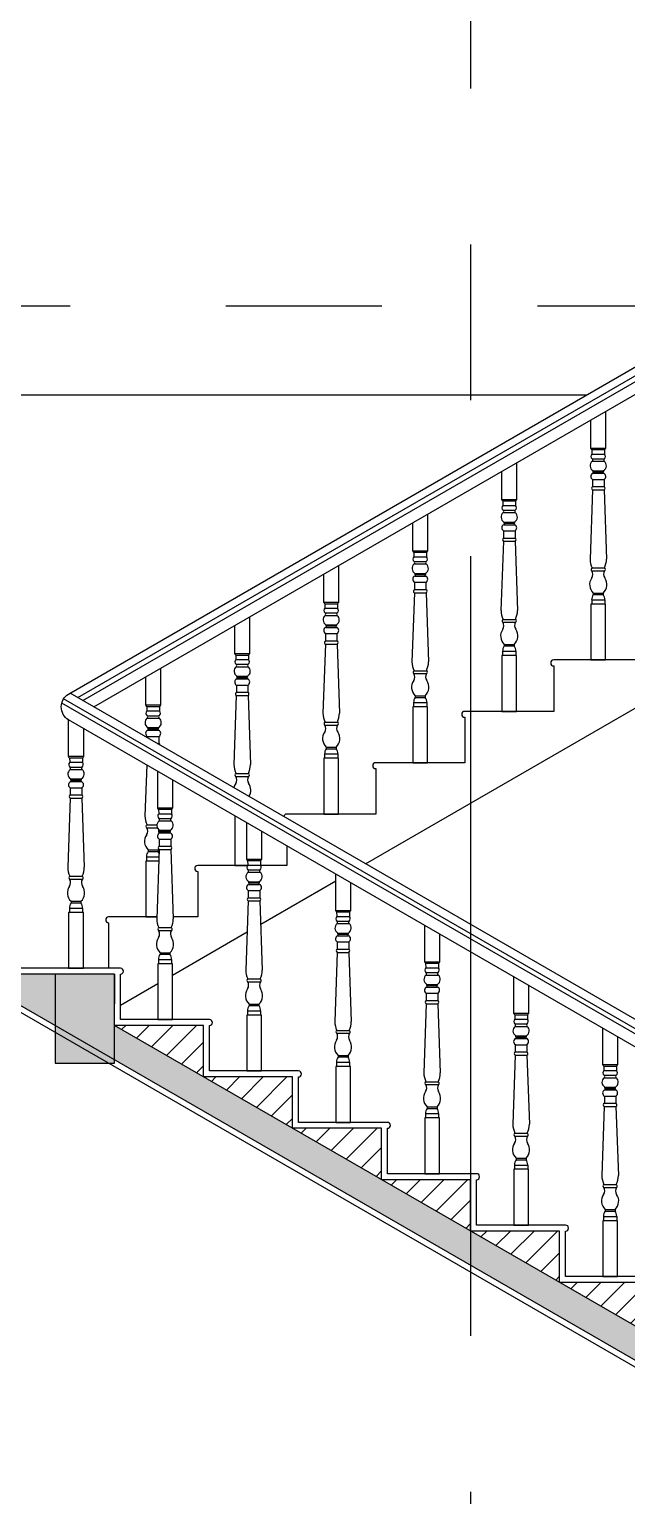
# Model space of a CAD drawing. Header units: inches. Extents: x 452443 to 881249, y 975131 to 1198310.
# Drawn here: x 748873 to 750886, y 1048203 to 1053141 of the extents above; entities that cross this region are included whole.
import ezdxf

# ---------------------------------------------------------------- set-up
doc = ezdxf.new("R2010")
doc.units = ezdxf.units.IN
doc.header["$LTSCALE"] = 3.5
doc.header["$MEASUREMENT"] = 0
doc.linetypes.add('CENTER', pattern=[2, 1.25, -0.25, 0.25, -0.25])
for name, color, linetype in [('cot', 1, 'Continuous'), ('cotnha', 1, 'Continuous'), ('hatch', 4, 'Continuous'), ('NCUAMANH', 32, 'Continuous'), ('Net thay', 140, 'Continuous'), ('Netcat', 5, 'Continuous'), ('Netthay_126', 126, 'Continuous'), ('NOI THAT', 42, 'Continuous'), ('Truc', 252, 'Continuous')]:
    doc.layers.add(name, color=color, linetype=linetype)

msp = doc.modelspace()

# ---------------------------------------------------------------- hatches: boundary and pattern name
at = {"layer": 'cot'}
h = msp.add_hatch(color=256, dxfattribs=at)
h.dxf.hatch_style = 1
h.paths.add_polyline_path([(749160.5, 1049959.4), (747660.5, 1049959.4), (747660.5, 1049859.4), (748833.7, 1049859.4), (752760.5, 1047595), (752760.5, 1047710.4), (749160.5, 1049786.4)])
h.paths.add_polyline_path([(749160.5, 1045916.4), (748253.9, 1045916.4), (748253.9, 1045816.4), (748840.6, 1045816.4), (752760.5, 1044000.2), (752760.5, 1044110.4), (749160.5, 1045778.4)])
h.paths.add_polyline_path([(748253.9, 1045916.4), (747660.5, 1045916.4), (747660.5, 1045816.4), (748253.9, 1045816.4)])
h.paths.add_polyline_path([(749160.5, 1042316.4), (748513.6, 1042316.4), (748513.6, 1042216.4), (748840.6, 1042216.4), (752760.5, 1040400.2), (752760.5, 1040401.8), (752760.5, 1040510.4), (749160.5, 1042178.4)])
h.paths.add_polyline_path([(748513.6, 1042316.4), (747660.5, 1042316.4), (747660.5, 1042216.4), (748513.6, 1042216.4)])
h.paths.add_polyline_path([(749160.5, 1038512.4), (748253.9, 1038512.4), (748253.9, 1038412.4), (748836.3, 1038412.4), (752541.5, 1036510.4), (752760.5, 1036510.4), (749160.5, 1038358.4)])
h = msp.add_hatch(color=256, dxfattribs=at)
h.dxf.hatch_style = 1
h.paths.add_polyline_path([(749160.5, 1049959.4), (748960.5, 1049959.4), (748960.5, 1049659.4), (749160.5, 1049659.4)])
at = {"layer": 'hatch'}
h = msp.add_hatch(dxfattribs=at)
h.set_pattern_fill('ANSI31', color=256, scale=450)
h.set_pattern_definition([(45, (746385.69, 1044110.4), (-39.77476, 39.77476), [])])
h.paths.add_polyline_path([(749460.5, 1049786.4), (749160.5, 1049786.4), (749460.5, 1049613.4)])
h.paths.add_polyline_path([(749760.5, 1049613.4), (749460.5, 1049613.4), (749760.5, 1049440.4)])
h.paths.add_polyline_path([(750060.5, 1049440.4), (749760.5, 1049440.4), (750060.5, 1049267.4)])
h.paths.add_polyline_path([(750360.5, 1049267.4), (750060.5, 1049267.4), (750360.5, 1049094.4)])
h.paths.add_polyline_path([(750660.5, 1049094.4), (750360.5, 1049094.4), (750660.5, 1048921.4)])
h.paths.add_polyline_path([(750960.5, 1048921.4), (750660.5, 1048921.4), (750960.5, 1048748.4)])
h.paths.add_polyline_path([(751260.5, 1048748.4), (750960.5, 1048748.4), (751260.5, 1048575.4)])
h.paths.add_polyline_path([(751560.5, 1048575.4), (751260.5, 1048575.4), (751560.5, 1048402.4)])
h.paths.add_polyline_path([(751860.5, 1048402.4), (751560.5, 1048402.4), (751860.5, 1048229.4)])
h.paths.add_polyline_path([(752160.5, 1048229.4), (751860.5, 1048229.4), (752160.5, 1048056.4)])
h.paths.add_polyline_path([(752460.5, 1048056.4), (752160.5, 1048056.4), (752460.5, 1047883.4)])
h.paths.add_polyline_path([(752760.5, 1047883.4), (752460.5, 1047883.4), (752760.5, 1047710.4)])

# ---------------------------------------------------------------- linework, layer by layer
at = {"layer": 'cot'}
msp.add_lwpolyline([(748960.5, 1049659.4), (749160.5, 1049659.4), (749160.5, 1049959.4), (748960.5, 1049959.4)], close=True, dxfattribs=at)
at = {"layer": 'cotnha'}
msp.add_lwpolyline([(749160.5, 1049959.4), (749160.5, 1049859.4)], dxfattribs=at)
at = {"layer": 'hatch'}
msp.add_line((752905.7, 1048609.6), (748982.2, 1050872.2), dxfattribs=at)
for points in [[(749036.5, 1050890.5), (752865.7, 1053098.6)], [(749053.6, 1050880.7), (752865.7, 1053079)], [(752905.7, 1048628.1), (748988.8, 1050886.8)]]:
    msp.add_lwpolyline(points, dxfattribs=at)
at = {"layer": 'NCUAMANH'}
for p, q in [((750768.9, 1051725.9), (750769.2, 1051710.8)), ((750768.9, 1051725.9), (750812.1, 1051725.9)), ((750769.2, 1051710.8), (750811.9, 1051710.8)), ((750812.1, 1051725.9), (750811.9, 1051710.8)), ((750770, 1051694.8), (750811.1, 1051694.8)), ((750770.3, 1051686.6), (750810.8, 1051686.6)), ((750772.7, 1051654.8), (750808.3, 1051654.8)), ((750771.1, 1051625), (750810, 1051625)), ((750771.1, 1051625), (750771.1, 1051601)), ((750772.1, 1051645.9), (750808.9, 1051645.9)), ((750773.3, 1051650.8), (750807.7, 1051650.8)), ((750810, 1051625), (750810, 1051601)), ((750770.8, 1051589.9), (750762.8, 1051357.2)), ((750770.8, 1051589.9), (750810.3, 1051589.9)), ((750771.1, 1051601), (750810, 1051601)), ((750810.3, 1051589.9), (750818.3, 1051357.2)), ((750468.9, 1051552.9), (750469.2, 1051537.8)), ((750468.9, 1051552.9), (750512.1, 1051552.9)), ((750469.2, 1051537.8), (750511.9, 1051537.8)), ((750470, 1051521.8), (750511.1, 1051521.8)), ((750470.3, 1051513.6), (750510.8, 1051513.6)), ((750512.1, 1051552.9), (750511.9, 1051537.8)), ((750472.1, 1051472.9), (750508.9, 1051472.9)), ((750472.7, 1051481.8), (750508.3, 1051481.8)), ((750473.3, 1051477.8), (750507.7, 1051477.8)), ((750470.8, 1051416.9), (750462.8, 1051184.2)), ((750470.8, 1051416.9), (750510.3, 1051416.9)), ((750471.1, 1051452), (750510, 1051452)), ((750471.1, 1051452), (750471.1, 1051428)), ((750471.1, 1051428), (750510, 1051428)), ((750510, 1051452), (750510, 1051428)), ((750510.3, 1051416.9), (750518.3, 1051184.2)), ((750168.9, 1051379.9), (750169.2, 1051364.8)), ((750168.9, 1051379.9), (750212.1, 1051379.9)), ((750169.2, 1051364.8), (750211.9, 1051364.8)), ((750212.1, 1051379.9), (750211.9, 1051364.8)), ((750170, 1051348.8), (750211.1, 1051348.8)), ((750170.3, 1051340.6), (750210.8, 1051340.6)), ((750172.7, 1051308.8), (750208.3, 1051308.8)), ((750769, 1051317.4), (750812, 1051317.4)), ((750769.8, 1051327.2), (750811.3, 1051327.2)), ((750171.1, 1051279), (750210, 1051279)), ((750171.1, 1051279), (750171.1, 1051255)), ((750172.1, 1051299.9), (750208.9, 1051299.9)), ((750173.3, 1051304.8), (750207.7, 1051304.8)), ((750210, 1051279), (750210, 1051255)), ((750170.8, 1051243.9), (750162.8, 1051011.2)), ((750170.8, 1051243.9), (750210.3, 1051243.9)), ((750171.1, 1051255), (750210, 1051255)), ((750210.3, 1051243.9), (750218.3, 1051011.2)), ((750768.4, 1051219.8), (750768.4, 1051205.3)), ((750768.4, 1051219.8), (750812.7, 1051219.8)), ((750773.8, 1051242.7), (750773.8, 1051237.5)), ((750773.8, 1051242.7), (750807.2, 1051242.7)), ((750773.8, 1051237.5), (750807.2, 1051237.5)), ((750807.2, 1051242.7), (750807.2, 1051237.5)), ((750812.7, 1051219.8), (750812.7, 1051205.3)), ((749868.9, 1051206.9), (749869.2, 1051191.8)), ((749868.9, 1051206.9), (749912.1, 1051206.9)), ((749869.2, 1051191.8), (749911.9, 1051191.8)), ((749870, 1051175.8), (749911.1, 1051175.8)), ((749870.3, 1051167.6), (749910.8, 1051167.6)), ((749912.1, 1051206.9), (749911.9, 1051191.8)), ((749872.1, 1051126.9), (749908.9, 1051126.9)), ((749872.7, 1051135.8), (749908.3, 1051135.8)), ((749873.3, 1051131.8), (749907.7, 1051131.8)), ((750469, 1051144.4), (750512, 1051144.4)), ((750469.8, 1051154.2), (750511.3, 1051154.2)), ((749870.8, 1051070.9), (749862.8, 1050838.2)), ((749870.8, 1051070.9), (749910.3, 1051070.9)), ((749871.1, 1051106), (749910, 1051106)), ((749871.1, 1051106), (749871.1, 1051082)), ((749871.1, 1051082), (749910, 1051082)), ((749910, 1051106), (749910, 1051082)), ((749910.3, 1051070.9), (749918.3, 1050838.2)), ((750473.8, 1051069.7), (750473.8, 1051064.5)), ((750473.8, 1051069.7), (750507.2, 1051069.7)), ((750473.8, 1051064.5), (750507.2, 1051064.5)), ((750507.2, 1051069.7), (750507.2, 1051064.5)), ((749568.9, 1051033.9), (749569.2, 1051018.8)), ((749568.9, 1051033.9), (749612.1, 1051033.9)), ((749569.2, 1051018.8), (749611.9, 1051018.8)), ((749612.1, 1051033.9), (749611.9, 1051018.8)), ((750468.4, 1051046.8), (750468.4, 1051032.3)), ((750468.4, 1051046.8), (750512.7, 1051046.8)), ((750512.7, 1051046.8), (750512.7, 1051032.3)), ((749570, 1051002.8), (749611.1, 1051002.8)), ((749570.3, 1050994.6), (749610.8, 1050994.6)), ((749572.7, 1050962.8), (749608.3, 1050962.8)), ((750169, 1050971.4), (750212, 1050971.4)), ((750169.8, 1050981.2), (750211.3, 1050981.2)), ((749571.1, 1050933), (749610, 1050933)), ((749571.1, 1050933), (749571.1, 1050909)), ((749572.1, 1050953.9), (749608.9, 1050953.9)), ((749573.3, 1050958.8), (749607.7, 1050958.8)), ((749610, 1050933), (749610, 1050909)), ((749570.8, 1050897.9), (749562.8, 1050665.2)), ((749570.8, 1050897.9), (749610.3, 1050897.9)), ((749571.1, 1050909), (749610, 1050909)), ((749610.3, 1050897.9), (749618.3, 1050665.2)), ((750168.4, 1050873.8), (750168.4, 1050859.3)), ((750168.4, 1050873.8), (750212.7, 1050873.8)), ((750173.8, 1050896.7), (750173.8, 1050891.5)), ((750173.8, 1050896.7), (750207.2, 1050896.7)), ((750173.8, 1050891.5), (750207.2, 1050891.5)), ((750207.2, 1050896.7), (750207.2, 1050891.5)), ((750212.7, 1050873.8), (750212.7, 1050859.3)), ((749268.9, 1050860.9), (749269.2, 1050845.8)), ((749268.9, 1050860.9), (749312.1, 1050860.9)), ((749269.2, 1050845.8), (749311.9, 1050845.8)), ((749270, 1050829.8), (749311.1, 1050829.8)), ((749270.3, 1050821.6), (749310.8, 1050821.6)), ((749312.1, 1050860.9), (749311.9, 1050845.8)), ((749272.1, 1050780.9), (749308.9, 1050780.9)), ((749272.7, 1050789.8), (749308.3, 1050789.8)), ((749273.3, 1050785.8), (749307.7, 1050785.8)), ((749869, 1050798.4), (749912, 1050798.4)), ((749869.8, 1050808.2), (749911.3, 1050808.2)), ((749271.1, 1050760), (749310, 1050760)), ((749271.1, 1050760), (749271.1, 1050755.2)), ((749304.4, 1050736), (749310, 1050736)), ((749310, 1050760), (749310, 1050736)), ((749873.8, 1050723.7), (749873.8, 1050718.5)), ((749873.8, 1050723.7), (749907.2, 1050723.7)), ((749873.8, 1050718.5), (749907.2, 1050718.5)), ((749907.2, 1050723.7), (749907.2, 1050718.5)), ((749008.9, 1050687.9), (749009.2, 1050672.8)), ((749008.9, 1050687.9), (749052.1, 1050687.9)), ((749009.2, 1050672.8), (749051.9, 1050672.8)), ((749052.1, 1050687.9), (749051.9, 1050672.8)), ((749868.4, 1050700.8), (749868.4, 1050686.3)), ((749868.4, 1050700.8), (749912.7, 1050700.8)), ((749912.7, 1050700.8), (749912.7, 1050686.3)), ((749010, 1050656.8), (749051.1, 1050656.8)), ((749010.3, 1050648.6), (749050.8, 1050648.6)), ((749268.7, 1050664.3), (749262.8, 1050492.2)), ((749569, 1050625.4), (749612, 1050625.4)), ((749569.8, 1050635.2), (749611.3, 1050635.2)), ((749011.1, 1050587), (749050, 1050587)), ((749011.1, 1050587), (749011.1, 1050563)), ((749012.1, 1050607.9), (749048.9, 1050607.9)), ((749012.7, 1050616.8), (749048.3, 1050616.8)), ((749013.3, 1050612.8), (749047.7, 1050612.8)), ((749050, 1050587), (749050, 1050563)), ((749010.8, 1050551.9), (749002.8, 1050319.2)), ((749010.8, 1050551.9), (749050.3, 1050551.9)), ((749011.1, 1050563), (749050, 1050563)), ((749050.3, 1050551.9), (749058.3, 1050319.2)), ((749308.9, 1050514.9), (749309.2, 1050499.8)), ((749308.9, 1050514.9), (749352.1, 1050514.9)), ((749309.2, 1050499.8), (749351.9, 1050499.8)), ((749310, 1050483.8), (749351.1, 1050483.8)), ((749310.3, 1050475.6), (749350.8, 1050475.6)), ((749352.1, 1050514.9), (749351.9, 1050499.8)), ((749269, 1050452.4), (749304.9, 1050452.4)), ((749269.8, 1050462.2), (749303.1, 1050462.2)), ((749312.1, 1050434.9), (749348.9, 1050434.9)), ((749312.7, 1050443.8), (749348.3, 1050443.8)), ((749313.3, 1050439.8), (749347.7, 1050439.8)), ((749273.8, 1050377.7), (749273.8, 1050372.5)), ((749273.8, 1050377.7), (749307.2, 1050377.7)), ((749273.8, 1050372.5), (749307.2, 1050372.5)), ((749310.8, 1050378.9), (749302.8, 1050146.2)), ((749307.2, 1050377.7), (749307.2, 1050372.5)), ((749310.8, 1050378.9), (749350.3, 1050378.9)), ((749311.1, 1050414), (749350, 1050414)), ((749311.1, 1050414), (749311.1, 1050390)), ((749311.1, 1050390), (749350, 1050390)), ((749350, 1050414), (749350, 1050390)), ((749350.3, 1050378.9), (749358.3, 1050146.2)), ((749268.4, 1050354.8), (749268.4, 1050340.3)), ((749268.4, 1050354.8), (749309.9, 1050354.8)), ((749608.9, 1050341.9), (749609.2, 1050326.8)), ((749608.9, 1050341.9), (749652.1, 1050341.9)), ((749609.2, 1050326.8), (749651.9, 1050326.8)), ((749652.1, 1050341.9), (749651.9, 1050326.8)), ((749009, 1050279.4), (749052, 1050279.4)), ((749009.8, 1050289.2), (749051.3, 1050289.2)), ((749610, 1050310.8), (749651.1, 1050310.8)), ((749610.3, 1050302.6), (749650.8, 1050302.6)), ((749611.1, 1050241), (749650, 1050241)), ((749611.1, 1050241), (749611.1, 1050217)), ((749612.1, 1050261.9), (749648.9, 1050261.9)), ((749612.7, 1050270.8), (749648.3, 1050270.8)), ((749613.3, 1050266.8), (749647.7, 1050266.8)), ((749650, 1050241), (749650, 1050217)), ((749008.4, 1050181.8), (749008.4, 1050167.3)), ((749008.4, 1050181.8), (749052.7, 1050181.8)), ((749013.8, 1050204.7), (749013.8, 1050199.5)), ((749013.8, 1050204.7), (749047.2, 1050204.7)), ((749013.8, 1050199.5), (749047.2, 1050199.5)), ((749047.2, 1050204.7), (749047.2, 1050199.5)), ((749052.7, 1050181.8), (749052.7, 1050167.3)), ((749610.8, 1050205.9), (749602.8, 1049973.2)), ((749610.8, 1050205.9), (749650.3, 1050205.9)), ((749611.1, 1050217), (749650, 1050217)), ((749650.3, 1050205.9), (749658.3, 1049973.2)), ((749908.9, 1050168.9), (749909.2, 1050153.8)), ((749908.9, 1050168.9), (749952.1, 1050168.9)), ((749909.2, 1050153.8), (749951.9, 1050153.8)), ((749910, 1050137.8), (749951.1, 1050137.8)), ((749910.3, 1050129.6), (749950.8, 1050129.6)), ((749952.1, 1050168.9), (749951.9, 1050153.8)), ((749309, 1050106.4), (749352, 1050106.4)), ((749309.8, 1050116.2), (749351.3, 1050116.2)), ((749912.1, 1050088.9), (749948.9, 1050088.9)), ((749912.7, 1050097.8), (749948.3, 1050097.8)), ((749913.3, 1050093.8), (749947.7, 1050093.8)), ((749313.8, 1050031.7), (749313.8, 1050026.5)), ((749313.8, 1050031.7), (749347.2, 1050031.7)), ((749313.8, 1050026.5), (749347.2, 1050026.5)), ((749347.2, 1050031.7), (749347.2, 1050026.5)), ((749910.8, 1050032.9), (749902.8, 1049800.2)), ((749910.8, 1050032.9), (749950.3, 1050032.9)), ((749911.1, 1050068), (749950, 1050068)), ((749911.1, 1050068), (749911.1, 1050044)), ((749911.1, 1050044), (749950, 1050044)), ((749950, 1050068), (749950, 1050044)), ((749950.3, 1050032.9), (749958.3, 1049800.2)), ((749308.4, 1050008.8), (749308.4, 1049994.3)), ((749308.4, 1050008.8), (749352.7, 1050008.8)), ((749352.7, 1050008.8), (749352.7, 1049994.3)), ((750208.9, 1049995.9), (750209.2, 1049980.8)), ((750208.9, 1049995.9), (750252.1, 1049995.9)), ((750209.2, 1049980.8), (750251.9, 1049980.8)), ((750252.1, 1049995.9), (750251.9, 1049980.8)), ((749609, 1049933.4), (749652, 1049933.4)), ((749609.8, 1049943.2), (749651.3, 1049943.2)), ((750210, 1049964.8), (750251.1, 1049964.8)), ((750210.3, 1049956.6), (750250.8, 1049956.6)), ((750211.1, 1049895), (750250, 1049895)), ((750211.1, 1049895), (750211.1, 1049871)), ((750212.1, 1049915.9), (750248.9, 1049915.9)), ((750212.7, 1049924.8), (750248.3, 1049924.8)), ((750213.3, 1049920.8), (750247.7, 1049920.8)), ((750250, 1049895), (750250, 1049871)), ((749608.4, 1049835.8), (749608.4, 1049821.3)), ((749608.4, 1049835.8), (749652.7, 1049835.8)), ((749613.8, 1049858.7), (749613.8, 1049853.5)), ((749613.8, 1049858.7), (749647.2, 1049858.7)), ((749613.8, 1049853.5), (749647.2, 1049853.5)), ((749647.2, 1049858.7), (749647.2, 1049853.5)), ((749652.7, 1049835.8), (749652.7, 1049821.3)), ((750210.8, 1049859.9), (750202.8, 1049627.2)), ((750210.8, 1049859.9), (750250.3, 1049859.9)), ((750211.1, 1049871), (750250, 1049871)), ((750250.3, 1049859.9), (750258.3, 1049627.2)), ((750508.9, 1049822.9), (750509.2, 1049807.8)), ((750508.9, 1049822.9), (750552.1, 1049822.9)), ((750509.2, 1049807.8), (750551.9, 1049807.8)), ((750510, 1049791.8), (750551.1, 1049791.8)), ((750510.3, 1049783.6), (750550.8, 1049783.6)), ((750552.1, 1049822.9), (750551.9, 1049807.8)), ((749909, 1049760.4), (749952, 1049760.4)), ((749909.8, 1049770.2), (749951.3, 1049770.2)), ((750512.1, 1049742.9), (750548.9, 1049742.9)), ((750512.7, 1049751.8), (750548.3, 1049751.8)), ((750513.3, 1049747.8), (750547.7, 1049747.8)), ((749913.8, 1049685.7), (749913.8, 1049680.5)), ((749913.8, 1049685.7), (749947.2, 1049685.7)), ((749913.8, 1049680.5), (749947.2, 1049680.5)), ((749947.2, 1049685.7), (749947.2, 1049680.5)), ((750510.8, 1049686.9), (750502.8, 1049454.2)), ((750510.8, 1049686.9), (750550.3, 1049686.9)), ((750511.1, 1049722), (750550, 1049722)), ((750511.1, 1049722), (750511.1, 1049698)), ((750511.1, 1049698), (750550, 1049698)), ((750550, 1049722), (750550, 1049698)), ((750550.3, 1049686.9), (750558.3, 1049454.2)), ((749908.4, 1049662.8), (749908.4, 1049648.3)), ((749908.4, 1049662.8), (749952.7, 1049662.8)), ((749952.7, 1049662.8), (749952.7, 1049648.3)), ((750808.9, 1049649.9), (750809.2, 1049634.8)), ((750808.9, 1049649.9), (750852.1, 1049649.9)), ((750809.2, 1049634.8), (750851.9, 1049634.8)), ((750852.1, 1049649.9), (750851.9, 1049634.8)), ((750209, 1049587.4), (750252, 1049587.4)), ((750209.8, 1049597.2), (750251.3, 1049597.2)), ((750810, 1049618.8), (750851.1, 1049618.8)), ((750810.3, 1049610.6), (750850.8, 1049610.6)), ((750811.1, 1049549), (750850, 1049549)), ((750811.1, 1049549), (750811.1, 1049525)), ((750812.1, 1049569.9), (750848.9, 1049569.9)), ((750812.7, 1049578.8), (750848.3, 1049578.8)), ((750813.3, 1049574.8), (750847.7, 1049574.8)), ((750850, 1049549), (750850, 1049525)), ((750208.4, 1049489.8), (750208.4, 1049475.3)), ((750208.4, 1049489.8), (750252.7, 1049489.8)), ((750213.8, 1049512.7), (750213.8, 1049507.5)), ((750213.8, 1049512.7), (750247.2, 1049512.7)), ((750213.8, 1049507.5), (750247.2, 1049507.5)), ((750247.2, 1049512.7), (750247.2, 1049507.5)), ((750252.7, 1049489.8), (750252.7, 1049475.3)), ((750810.8, 1049513.9), (750802.8, 1049281.2)), ((750810.8, 1049513.9), (750850.3, 1049513.9)), ((750811.1, 1049525), (750850, 1049525)), ((750850.3, 1049513.9), (750858.3, 1049281.2)), ((750509, 1049414.4), (750552, 1049414.4)), ((750509.8, 1049424.2), (750551.3, 1049424.2)), ((750513.8, 1049339.7), (750513.8, 1049334.5)), ((750513.8, 1049339.7), (750547.2, 1049339.7)), ((750513.8, 1049334.5), (750547.2, 1049334.5)), ((750547.2, 1049339.7), (750547.2, 1049334.5)), ((750508.4, 1049316.8), (750508.4, 1049302.3)), ((750508.4, 1049316.8), (750552.7, 1049316.8)), ((750552.7, 1049316.8), (750552.7, 1049302.3)), ((750809, 1049241.4), (750852, 1049241.4)), ((750809.8, 1049251.2), (750851.3, 1049251.2)), ((750808.4, 1049143.8), (750808.4, 1049129.3)), ((750808.4, 1049143.8), (750852.7, 1049143.8)), ((750813.8, 1049166.7), (750813.8, 1049161.5)), ((750813.8, 1049166.7), (750847.2, 1049166.7)), ((750813.8, 1049161.5), (750847.2, 1049161.5)), ((750847.2, 1049166.7), (750847.2, 1049161.5)), ((750852.7, 1049143.8), (750852.7, 1049129.3))]:
    msp.add_line(p, q, dxfattribs=at)
for points in [[(750815.3, 1051853.9), (750815.3, 1051729.8), (750765.7, 1051729.8), (750765.7, 1051825.3)], [(750515.3, 1051680.9), (750515.3, 1051556.8), (750465.7, 1051556.8), (750465.7, 1051652.3)], [(750215.3, 1051507.9), (750215.3, 1051383.8), (750165.7, 1051383.8), (750165.7, 1051479.3)], [(749915.3, 1051334.9), (749915.3, 1051210.8), (749865.7, 1051210.8), (749865.7, 1051306.3)], [(749615.3, 1051161.9), (749615.3, 1051037.8), (749565.7, 1051037.8), (749565.7, 1051133.3)], [(749315.3, 1050988.9), (749315.3, 1050864.8), (749265.7, 1050864.8), (749265.7, 1050960.3)], [(749055.3, 1050787.3), (749055.3, 1050691.8), (749005.7, 1050691.8), (749005.7, 1050815.9)], [(749355.3, 1050614.3), (749355.3, 1050518.8), (749305.7, 1050518.8), (749305.7, 1050642.9)], [(749565.7, 1050493), (749565.7, 1050325.4), (749608, 1050325.4)], [(749655.3, 1050441.3), (749655.3, 1050345.8), (749605.7, 1050345.8), (749605.7, 1050469.9)], [(749309.4, 1050340.3), (749265.7, 1050340.3), (749265.7, 1050152.4), (749303.1, 1050152.4)], [(749955.3, 1050268.3), (749955.3, 1050172.8), (749905.7, 1050172.8), (749905.7, 1050296.9)], [(750255.3, 1050095.3), (750255.3, 1049999.8), (750205.7, 1049999.8), (750205.7, 1050123.9)], [(750555.3, 1049922.3), (750555.3, 1049826.8), (750505.7, 1049826.8), (750505.7, 1049950.9)], [(750855.3, 1049749.3), (750855.3, 1049653.8), (750805.7, 1049653.8), (750805.7, 1049777.9)]]:
    msp.add_lwpolyline(points, dxfattribs=at)
for points in [[(750765.7, 1051017.4), (750815.3, 1051017.4), (750815.3, 1051205.3), (750765.7, 1051205.3)], [(750465.7, 1050844.4), (750515.3, 1050844.4), (750515.3, 1051032.3), (750465.7, 1051032.3)], [(750165.7, 1050671.4), (750215.3, 1050671.4), (750215.3, 1050859.3), (750165.7, 1050859.3)], [(749865.7, 1050498.4), (749915.3, 1050498.4), (749915.3, 1050686.3), (749865.7, 1050686.3)], [(749005.7, 1049979.4), (749055.3, 1049979.4), (749055.3, 1050167.3), (749005.7, 1050167.3)], [(749305.7, 1049806.4), (749355.3, 1049806.4), (749355.3, 1049994.3), (749305.7, 1049994.3)], [(749605.7, 1049633.4), (749655.3, 1049633.4), (749655.3, 1049821.3), (749605.7, 1049821.3)], [(749905.7, 1049460.4), (749955.3, 1049460.4), (749955.3, 1049648.3), (749905.7, 1049648.3)], [(750205.7, 1049287.4), (750255.3, 1049287.4), (750255.3, 1049475.3), (750205.7, 1049475.3)], [(750505.7, 1049114.4), (750555.3, 1049114.4), (750555.3, 1049302.3), (750505.7, 1049302.3)], [(750805.7, 1048941.4), (750855.3, 1048941.4), (750855.3, 1049129.3), (750805.7, 1049129.3)]]:
    msp.add_lwpolyline(points, close=True, dxfattribs=at)
for centre, radius, start, end in [((750770.6, 1051730.5), 4.97, 188.9365, 249.7631), ((750777.1, 1051703.2), 11, 136.2147, 229.5812), ((750803.9, 1051703.2), 11, 310.4188, 43.7853), ((750810.4, 1051730.5), 4.97, 290.2369, 351.0635), ((750782.3, 1051671.6), 19.2, 128.5717, 240.3294), ((750767.1, 1051690.6), 5.12, 308.7531, 55.4978), ((750774.4, 1051653), 2.5, 132.8165, 242.9565), ((750806.6, 1051653), 2.5, 297.0435, 47.1835), ((750798.8, 1051671.6), 19.2, 299.6706, 51.4283), ((750814, 1051690.6), 5.12, 124.5022, 231.2469), ((750776.9, 1051635.2), 11.7, 113.9711, 240.3321), ((750772.1, 1051648.5), 2.59, 270.3754, 61.9725), ((750809, 1051648.5), 2.59, 118.0275, 269.6246), ((750804.2, 1051635.2), 11.7, 299.6679, 66.0289), ((750470.6, 1051557.5), 4.97, 188.9365, 249.7631), ((750510.4, 1051557.5), 4.97, 290.2369, 351.0635), ((750773.9, 1051595.3), 6.3, 116.5028, 240.5745), ((750807.2, 1051595.3), 6.3, 299.4255, 63.4972), ((750482.3, 1051498.6), 19.2, 128.5717, 240.3294), ((750477.1, 1051530.2), 11, 136.2147, 229.5812), ((750467.1, 1051517.6), 5.12, 308.7531, 55.4978), ((750498.8, 1051498.6), 19.2, 299.6706, 51.4283), ((750514, 1051517.6), 5.12, 124.5022, 231.2469), ((750503.9, 1051530.2), 11, 310.4188, 43.7853), ((750476.9, 1051462.2), 11.7, 113.9711, 240.3321), ((750474.4, 1051480), 2.5, 132.8165, 242.9565), ((750472.1, 1051475.5), 2.59, 270.3754, 61.9725), ((750509, 1051475.5), 2.59, 118.0275, 269.6246), ((750506.6, 1051480), 2.5, 297.0435, 47.1835), ((750504.2, 1051462.2), 11.7, 299.6679, 66.0289), ((750473.9, 1051422.3), 6.3, 116.5028, 240.5745), ((750507.2, 1051422.3), 6.3, 299.4255, 63.4972), ((750170.6, 1051384.5), 4.97, 188.9365, 249.7631), ((750177.1, 1051357.2), 11, 136.2147, 229.5812), ((750203.9, 1051357.2), 11, 310.4188, 43.7853), ((750210.4, 1051384.5), 4.97, 290.2369, 351.0635), ((750182.3, 1051325.6), 19.2, 128.5717, 240.3294), ((750167.1, 1051344.6), 5.12, 308.7531, 55.4978), ((750174.4, 1051307), 2.5, 132.8165, 242.9565), ((750206.6, 1051307), 2.5, 297.0435, 47.1835), ((750198.8, 1051325.6), 19.2, 299.6706, 51.4283), ((750214, 1051344.6), 5.12, 124.5022, 231.2469), ((750827.1, 1051356.4), 64.3, 179.302, 206.9975), ((750771.8, 1051322.1), 5.5, 112.1627, 239.3134), ((750750.6, 1051305.9), 21.7, 326.1075, 31.8431), ((750830.4, 1051305.9), 21.7, 148.1569, 213.8925), ((750754, 1051356.4), 64.3, 333.0025, 0.698), ((750809.2, 1051322.1), 5.5, 300.6866, 67.8373), ((750176.9, 1051289.2), 11.7, 113.9711, 240.3321), ((750172.1, 1051302.5), 2.59, 270.3754, 61.9725), ((750209, 1051302.5), 2.59, 118.0275, 269.6246), ((750204.2, 1051289.2), 11.7, 299.6679, 66.0289), ((750800.7, 1051271.3), 39.2, 144.8495, 226.7128), ((750780.3, 1051271.3), 39.2, 313.2872, 35.1505), ((749870.6, 1051211.5), 4.97, 188.9365, 249.7631), ((749910.4, 1051211.5), 4.97, 290.2369, 351.0635), ((750173.9, 1051249.3), 6.3, 116.5028, 240.5745), ((750207.2, 1051249.3), 6.3, 299.4255, 63.4972), ((750795.9, 1051221), 27.6, 143.3108, 182.3777), ((750785.1, 1051221), 27.6, 357.6223, 36.6892), ((749882.3, 1051152.6), 19.2, 128.5717, 240.3294), ((749877.1, 1051184.2), 11, 136.2147, 229.5812), ((749867.1, 1051171.6), 5.12, 308.7531, 55.4978), ((749898.8, 1051152.6), 19.2, 299.6706, 51.4283), ((749914, 1051171.6), 5.12, 124.5022, 231.2469), ((749903.9, 1051184.2), 11, 310.4188, 43.7853), ((750527.1, 1051183.4), 64.3, 179.302, 206.9975), ((750454, 1051183.4), 64.3, 333.0025, 0.698), ((749876.9, 1051116.2), 11.7, 113.9711, 240.3321), ((749874.4, 1051134), 2.5, 132.8165, 242.9565), ((749872.1, 1051129.5), 2.59, 270.3754, 61.9725), ((749909, 1051129.5), 2.59, 118.0275, 269.6246), ((749906.6, 1051134), 2.5, 297.0435, 47.1835), ((749904.2, 1051116.2), 11.7, 299.6679, 66.0289), ((750500.7, 1051098.3), 39.2, 144.8495, 226.7128), ((750471.8, 1051149.1), 5.5, 112.1627, 239.3134), ((750450.6, 1051132.9), 21.7, 326.1075, 31.8431), ((750480.3, 1051098.3), 39.2, 313.2872, 35.1505), ((750530.4, 1051132.9), 21.7, 148.1569, 213.8925), ((750509.2, 1051149.1), 5.5, 300.6866, 67.8373), ((749873.9, 1051076.3), 6.3, 116.5028, 240.5745), ((749907.2, 1051076.3), 6.3, 299.4255, 63.4972), ((750495.9, 1051048), 27.6, 143.3108, 182.3777), ((750485.1, 1051048), 27.6, 357.6223, 36.6892), ((749570.6, 1051038.5), 4.97, 188.9365, 249.7631), ((749577.1, 1051011.2), 11, 136.2147, 229.5812), ((749603.9, 1051011.2), 11, 310.4188, 43.7853), ((749610.4, 1051038.5), 4.97, 290.2369, 351.0635), ((749582.3, 1050979.6), 19.2, 128.5717, 240.3294), ((749567.1, 1050998.6), 5.12, 308.7531, 55.4978), ((749574.4, 1050961), 2.5, 132.8165, 242.9565), ((749606.6, 1050961), 2.5, 297.0435, 47.1835), ((749598.8, 1050979.6), 19.2, 299.6706, 51.4283), ((749614, 1050998.6), 5.12, 124.5022, 231.2469), ((750227.1, 1051010.4), 64.3, 179.302, 206.9975), ((750171.8, 1050976.1), 5.5, 112.1627, 239.3134), ((750150.6, 1050959.9), 21.7, 326.1075, 31.8431), ((750230.4, 1050959.9), 21.7, 148.1569, 213.8925), ((750154, 1051010.4), 64.3, 333.0025, 0.698), ((750209.2, 1050976.1), 5.5, 300.6866, 67.8373), ((749576.9, 1050943.2), 11.7, 113.9711, 240.3321), ((749572.1, 1050956.5), 2.59, 270.3754, 61.9725), ((749609, 1050956.5), 2.59, 118.0275, 269.6246), ((749604.2, 1050943.2), 11.7, 299.6679, 66.0289), ((750200.7, 1050925.3), 39.2, 144.8495, 226.7128), ((750180.3, 1050925.3), 39.2, 313.2872, 35.1505), ((749270.6, 1050865.5), 4.97, 188.9365, 249.7631), ((749310.4, 1050865.5), 4.97, 290.2369, 351.0635), ((749573.9, 1050903.3), 6.3, 116.5028, 240.5745), ((749607.2, 1050903.3), 6.3, 299.4255, 63.4972), ((750195.9, 1050875), 27.6, 143.3108, 182.3777), ((750185.1, 1050875), 27.6, 357.6223, 36.6892), ((749282.3, 1050806.6), 19.2, 128.5717, 240.3294), ((749277.1, 1050838.2), 11, 136.2147, 229.5812), ((749267.1, 1050825.6), 5.12, 308.7531, 55.4978), ((749298.8, 1050806.6), 19.2, 299.6706, 51.4283), ((749314, 1050825.6), 5.12, 124.5022, 231.2469), ((749303.9, 1050838.2), 11, 310.4188, 43.7853), ((749927.1, 1050837.4), 64.3, 179.302, 206.9975), ((749854, 1050837.4), 64.3, 333.0025, 0.698), ((749276.9, 1050770.2), 11.7, 113.9711, 240.3321), ((749274.4, 1050788), 2.5, 132.8165, 242.9565), ((749272.1, 1050783.5), 2.59, 270.3754, 61.9725), ((749309, 1050783.5), 2.59, 118.0275, 269.6246), ((749306.6, 1050788), 2.5, 297.0435, 47.1835), ((749304.2, 1050770.2), 11.7, 299.6679, 66.0289), ((749900.7, 1050752.3), 39.2, 144.8495, 226.7128), ((749871.8, 1050803.1), 5.5, 112.1627, 239.3134), ((749850.6, 1050786.9), 21.7, 326.1075, 31.8431), ((749880.3, 1050752.3), 39.2, 313.2872, 35.1505), ((749930.4, 1050786.9), 21.7, 148.1569, 213.8925), ((749909.2, 1050803.1), 5.5, 300.6866, 67.8373), ((749307.2, 1050730.3), 6.3, 4.0254, 63.4972), ((749895.9, 1050702), 27.6, 143.3108, 182.3777), ((749885.1, 1050702), 27.6, 357.6223, 36.6892), ((749010.6, 1050692.5), 4.97, 188.9365, 249.7631), ((749017.1, 1050665.2), 11, 136.2147, 229.5812), ((749043.9, 1050665.2), 11, 310.4188, 43.7853), ((749050.4, 1050692.5), 4.97, 290.2369, 351.0635), ((749022.3, 1050633.6), 19.2, 128.5717, 240.3294), ((749007.1, 1050652.6), 5.12, 308.7531, 55.4978), ((749038.8, 1050633.6), 19.2, 299.6706, 51.4283), ((749054, 1050652.6), 5.12, 124.5022, 231.2469), ((749627.1, 1050664.4), 64.3, 179.302, 206.9975), ((749571.8, 1050630.1), 5.5, 112.1627, 239.3134), ((749550.6, 1050613.9), 21.7, 326.1075, 31.8431), ((749630.4, 1050613.9), 21.7, 148.1569, 213.8925), ((749554, 1050664.4), 64.3, 333.0025, 0.698), ((749609.2, 1050630.1), 5.5, 300.6866, 67.8373), ((749016.9, 1050597.2), 11.7, 113.9711, 240.3321), ((749014.4, 1050615), 2.5, 132.8165, 242.9565), ((749012.1, 1050610.5), 2.59, 270.3754, 61.9725), ((749049, 1050610.5), 2.59, 118.0275, 269.6246), ((749046.6, 1050615), 2.5, 297.0435, 47.1835), ((749044.2, 1050597.2), 11.7, 299.6679, 66.0289), ((749600.7, 1050579.3), 39.2, 144.8495, 168.1858), ((749580.3, 1050579.3), 39.2, 327.0182, 35.1505), ((749013.9, 1050557.3), 6.3, 116.5028, 240.5745), ((749047.2, 1050557.3), 6.3, 299.4255, 63.4972), ((749310.6, 1050519.5), 4.97, 188.9365, 249.7631), ((749350.4, 1050519.5), 4.97, 290.2369, 351.0635), ((749327.1, 1050491.4), 64.3, 179.302, 206.9975), ((749322.3, 1050460.6), 19.2, 128.5717, 240.3294), ((749317.1, 1050492.2), 11, 136.2147, 229.5812), ((749307.1, 1050479.6), 5.12, 308.7531, 55.4978), ((749338.8, 1050460.6), 19.2, 299.6706, 51.4283), ((749354, 1050479.6), 5.12, 124.5022, 231.2469), ((749343.9, 1050492.2), 11, 310.4188, 43.7853), ((749300.7, 1050406.3), 39.2, 144.8495, 226.7128), ((749271.8, 1050457.1), 5.5, 112.1627, 239.3134), ((749250.6, 1050440.9), 21.7, 326.1075, 31.8431), ((749316.9, 1050424.2), 11.7, 113.9711, 240.3321), ((749330.4, 1050440.9), 21.7, 165.768, 199.5235), ((749314.4, 1050442), 2.5, 132.8165, 242.9565), ((749312.1, 1050437.5), 2.59, 270.3754, 61.9725), ((749349, 1050437.5), 2.59, 118.0275, 269.6246), ((749346.6, 1050442), 2.5, 297.0435, 47.1835), ((749344.2, 1050424.2), 11.7, 299.6679, 66.0289), ((749295.9, 1050356), 27.6, 143.3108, 182.3777), ((749280.3, 1050406.3), 39.2, 313.2872, 317.799), ((749285.1, 1050356), 27.6, 23.752, 36.6892), ((749313.9, 1050384.3), 6.3, 116.5028, 240.5745), ((749347.2, 1050384.3), 6.3, 299.4255, 63.4972), ((749610.6, 1050346.5), 4.97, 188.9365, 249.7631), ((749617.1, 1050319.2), 11, 136.2147, 229.5812), ((749643.9, 1050319.2), 11, 310.4188, 43.7853), ((749650.4, 1050346.5), 4.97, 290.2369, 351.0635), ((749067.1, 1050318.4), 64.3, 179.302, 206.9975), ((749011.8, 1050284.1), 5.5, 112.1627, 239.3134), ((748990.6, 1050267.9), 21.7, 326.1075, 31.8431), ((749070.4, 1050267.9), 21.7, 148.1569, 213.8925), ((748994, 1050318.4), 64.3, 333.0025, 0.698), ((749049.2, 1050284.1), 5.5, 300.6866, 67.8373), ((749622.3, 1050287.6), 19.2, 128.5717, 240.3294), ((749607.1, 1050306.6), 5.12, 308.7531, 55.4978), ((749638.8, 1050287.6), 19.2, 299.6706, 51.4283), ((749654, 1050306.6), 5.12, 124.5022, 231.2469), ((749040.7, 1050233.3), 39.2, 144.8495, 226.7128), ((749020.3, 1050233.3), 39.2, 313.2872, 35.1505), ((749616.9, 1050251.2), 11.7, 113.9711, 240.3321), ((749614.4, 1050269), 2.5, 132.8165, 242.9565), ((749612.1, 1050264.5), 2.59, 270.3754, 61.9725), ((749649, 1050264.5), 2.59, 118.0275, 269.6246), ((749646.6, 1050269), 2.5, 297.0435, 47.1835), ((749644.2, 1050251.2), 11.7, 299.6679, 66.0289), ((749035.9, 1050183), 27.6, 143.3108, 182.3777), ((749025.1, 1050183), 27.6, 357.6223, 36.6892), ((749613.9, 1050211.3), 6.3, 116.5028, 240.5745), ((749647.2, 1050211.3), 6.3, 299.4255, 63.4972), ((749910.6, 1050173.5), 4.97, 188.9365, 249.7631), ((749950.4, 1050173.5), 4.97, 290.2369, 351.0635), ((749367.1, 1050145.4), 64.3, 179.302, 206.9975), ((749294, 1050145.4), 64.3, 333.0025, 0.698), ((749922.3, 1050114.6), 19.2, 128.5717, 240.3294), ((749917.1, 1050146.2), 11, 136.2147, 229.5812), ((749907.1, 1050133.6), 5.12, 308.7531, 55.4978), ((749938.8, 1050114.6), 19.2, 299.6706, 51.4283), ((749954, 1050133.6), 5.12, 124.5022, 231.2469), ((749943.9, 1050146.2), 11, 310.4188, 43.7853), ((749340.7, 1050060.3), 39.2, 144.8495, 226.7128), ((749311.8, 1050111.1), 5.5, 112.1627, 239.3134), ((749290.6, 1050094.9), 21.7, 326.1075, 31.8431), ((749320.3, 1050060.3), 39.2, 313.2872, 35.1505), ((749370.4, 1050094.9), 21.7, 148.1569, 213.8925), ((749349.2, 1050111.1), 5.5, 300.6866, 67.8373), ((749916.9, 1050078.2), 11.7, 113.9711, 240.3321), ((749914.4, 1050096), 2.5, 132.8165, 242.9565), ((749912.1, 1050091.5), 2.59, 270.3754, 61.9725), ((749949, 1050091.5), 2.59, 118.0275, 269.6246), ((749946.6, 1050096), 2.5, 297.0435, 47.1835), ((749944.2, 1050078.2), 11.7, 299.6679, 66.0289), ((749335.9, 1050010), 27.6, 143.3108, 182.3777), ((749325.1, 1050010), 27.6, 357.6223, 36.6892), ((749913.9, 1050038.3), 6.3, 116.5028, 240.5745), ((749947.2, 1050038.3), 6.3, 299.4255, 63.4972), ((750210.6, 1050000.5), 4.97, 188.9365, 249.7631), ((750217.1, 1049973.2), 11, 136.2147, 229.5812), ((750243.9, 1049973.2), 11, 310.4188, 43.7853), ((750250.4, 1050000.5), 4.97, 290.2369, 351.0635), ((749667.1, 1049972.4), 64.3, 179.302, 206.9975), ((749611.8, 1049938.1), 5.5, 112.1627, 239.3134), ((749590.6, 1049921.9), 21.7, 326.1075, 31.8431), ((749670.4, 1049921.9), 21.7, 148.1569, 213.8925), ((749594, 1049972.4), 64.3, 333.0025, 0.698), ((749649.2, 1049938.1), 5.5, 300.6866, 67.8373), ((750222.3, 1049941.6), 19.2, 128.5717, 240.3294), ((750207.1, 1049960.6), 5.12, 308.7531, 55.4978), ((750238.8, 1049941.6), 19.2, 299.6706, 51.4283), ((750254, 1049960.6), 5.12, 124.5022, 231.2469), ((749640.7, 1049887.3), 39.2, 144.8495, 226.7128), ((749620.3, 1049887.3), 39.2, 313.2872, 35.1505), ((750216.9, 1049905.2), 11.7, 113.9711, 240.3321), ((750214.4, 1049923), 2.5, 132.8165, 242.9565), ((750212.1, 1049918.5), 2.59, 270.3754, 61.9725), ((750249, 1049918.5), 2.59, 118.0275, 269.6246), ((750246.6, 1049923), 2.5, 297.0435, 47.1835), ((750244.2, 1049905.2), 11.7, 299.6679, 66.0289), ((749635.9, 1049837), 27.6, 143.3108, 182.3777), ((749625.1, 1049837), 27.6, 357.6223, 36.6892), ((750213.9, 1049865.3), 6.3, 116.5028, 240.5745), ((750247.2, 1049865.3), 6.3, 299.4255, 63.4972), ((749967.1, 1049799.4), 64.3, 179.302, 206.9975), ((749894, 1049799.4), 64.3, 333.0025, 0.698), ((750522.3, 1049768.6), 19.2, 128.5717, 240.3294), ((750510.6, 1049827.5), 4.97, 188.9365, 249.7631), ((750517.1, 1049800.2), 11, 136.2147, 229.5812), ((750507.1, 1049787.6), 5.12, 308.7531, 55.4978), ((750538.8, 1049768.6), 19.2, 299.6706, 51.4283), ((750554, 1049787.6), 5.12, 124.5022, 231.2469), ((750543.9, 1049800.2), 11, 310.4188, 43.7853), ((750550.4, 1049827.5), 4.97, 290.2369, 351.0635), ((749940.7, 1049714.3), 39.2, 144.8495, 226.7128), ((749911.8, 1049765.1), 5.5, 112.1627, 239.3134), ((749890.6, 1049748.9), 21.7, 326.1075, 31.8431), ((749920.3, 1049714.3), 39.2, 313.2872, 35.1505), ((749970.4, 1049748.9), 21.7, 148.1569, 213.8925), ((749949.2, 1049765.1), 5.5, 300.6866, 67.8373), ((750516.9, 1049732.2), 11.7, 113.9711, 240.3321), ((750514.4, 1049750), 2.5, 132.8165, 242.9565), ((750512.1, 1049745.5), 2.59, 270.3754, 61.9725), ((750549, 1049745.5), 2.59, 118.0275, 269.6246), ((750546.6, 1049750), 2.5, 297.0435, 47.1835), ((750544.2, 1049732.2), 11.7, 299.6679, 66.0289), ((749935.9, 1049664), 27.6, 143.3108, 182.3777), ((749925.1, 1049664), 27.6, 357.6223, 36.6892), ((750513.9, 1049692.3), 6.3, 116.5028, 240.5745), ((750547.2, 1049692.3), 6.3, 299.4255, 63.4972), ((750810.6, 1049654.5), 4.97, 188.9365, 249.7631), ((750817.1, 1049627.2), 11, 136.2147, 229.5812), ((750843.9, 1049627.2), 11, 310.4188, 43.7853), ((750850.4, 1049654.5), 4.97, 290.2369, 351.0635), ((750267.1, 1049626.4), 64.3, 179.302, 206.9975), ((750211.8, 1049592.1), 5.5, 112.1627, 239.3134), ((750190.6, 1049575.9), 21.7, 326.1075, 31.8431), ((750270.4, 1049575.9), 21.7, 148.1569, 213.8925), ((750194, 1049626.4), 64.3, 333.0025, 0.698), ((750249.2, 1049592.1), 5.5, 300.6866, 67.8373), ((750822.3, 1049595.6), 19.2, 128.5717, 240.3294), ((750807.1, 1049614.6), 5.12, 308.7531, 55.4978), ((750838.8, 1049595.6), 19.2, 299.6706, 51.4283), ((750854, 1049614.6), 5.12, 124.5022, 231.2469), ((750240.7, 1049541.3), 39.2, 144.8495, 226.7128), ((750220.3, 1049541.3), 39.2, 313.2872, 35.1505), ((750816.9, 1049559.2), 11.7, 113.9711, 240.3321), ((750814.4, 1049577), 2.5, 132.8165, 242.9565), ((750812.1, 1049572.5), 2.59, 270.3754, 61.9725), ((750849, 1049572.5), 2.59, 118.0275, 269.6246), ((750846.6, 1049577), 2.5, 297.0435, 47.1835), ((750844.2, 1049559.2), 11.7, 299.6679, 66.0289), ((750235.9, 1049491), 27.6, 143.3108, 182.3777), ((750225.1, 1049491), 27.6, 357.6223, 36.6892), ((750813.9, 1049519.3), 6.3, 116.5028, 240.5745), ((750847.2, 1049519.3), 6.3, 299.4255, 63.4972), ((750567.1, 1049453.4), 64.3, 179.302, 206.9975), ((750494, 1049453.4), 64.3, 333.0025, 0.698), ((750540.7, 1049368.3), 39.2, 144.8495, 226.7128), ((750511.8, 1049419.1), 5.5, 112.1627, 239.3134), ((750490.6, 1049402.9), 21.7, 326.1075, 31.8431), ((750520.3, 1049368.3), 39.2, 313.2872, 35.1505), ((750570.4, 1049402.9), 21.7, 148.1569, 213.8925), ((750549.2, 1049419.1), 5.5, 300.6866, 67.8373), ((750535.9, 1049318), 27.6, 143.3108, 182.3777), ((750525.1, 1049318), 27.6, 357.6223, 36.6892), ((750867.1, 1049280.4), 64.3, 179.302, 206.9975), ((750811.8, 1049246.1), 5.5, 112.1627, 239.3134), ((750790.6, 1049229.9), 21.7, 326.1075, 31.8431), ((750870.4, 1049229.9), 21.7, 148.1569, 213.8925), ((750794, 1049280.4), 64.3, 333.0025, 0.698), ((750849.2, 1049246.1), 5.5, 300.6866, 67.8373), ((750840.7, 1049195.3), 39.2, 144.8495, 226.7128), ((750820.3, 1049195.3), 39.2, 313.2872, 35.1505), ((750835.9, 1049145), 27.6, 143.3108, 182.3777), ((750825.1, 1049145), 27.6, 357.6223, 36.6892)]:
    msp.add_arc(centre, radius, start, end, dxfattribs=at)
at = {"layer": 'Net thay'}
msp.add_lwpolyline([(752905.7, 1048566.9), (749005.6, 1050816, -0.577692), (749005.6, 1050902.6), (752865.7, 1053128.7)], format="xyb", dxfattribs=at)
for points in [[(749090.6, 1050859.3), (752865.7, 1053036.3)], [(752955.3, 1048630.7), (749010.5, 1050905.5)]]:
    msp.add_lwpolyline(points, dxfattribs=at)
at = {"layer": 'Netcat'}
for points in [[(749160.5, 1049959.4), (747660.5, 1049959.4)], [(752761.4, 1047594.4), (748833.7, 1049859.4), (747660.5, 1049859.4)], [(752761.4, 1047709.9), (749160.5, 1049786.4)]]:
    msp.add_lwpolyline(points, dxfattribs=at)
at = {"layer": 'Netthay_126'}
for points in [[(747560.5, 1051910.4), (750753.2, 1051910.4)], [(750005.9, 1050331.5), (752761.4, 1051920.5)], [(750940.5, 1051170.4), (750940.5, 1051017.4), (750640.5, 1051017.4)], [(750640.5, 1050997.4), (750640.5, 1050844.4), (750340.5, 1050844.4)], [(750340.5, 1050824.4), (750340.5, 1050671.4), (750040.5, 1050671.4)], [(750040.5, 1050651.4), (750040.5, 1050498.4), (749740.5, 1050498.4)], [(749740.5, 1050392.2), (749740.5, 1050325.4), (749653, 1050325.4)], [(749608, 1050325.4), (749440.5, 1050325.4)], [(749440.5, 1050305.4), (749440.5, 1050152.4), (749357.9, 1050152.4)], [(749652.9, 1050127.9), (749905.7, 1050273.7)], [(749303.1, 1050152.4), (749140.5, 1050152.4)], [(749140.5, 1050132.4), (749140.5, 1049979.4)], [(749355.3, 1049956.3), (749607.2, 1050101.5)], [(752160.5, 1048056.4), (752160.5, 1048229.4), (751860.5, 1048229.4), (751860.5, 1048402.4), (751560.5, 1048402.4), (751560.5, 1048575.4), (751260.5, 1048575.4), (751260.5, 1048575.4), (751260.5, 1048748.4), (750960.5, 1048748.4), (750960.5, 1048921.4), (750660.5, 1048921.4), (750660.5, 1049094.4), (750360.5, 1049094.4), (750360.5, 1049267.4), (750060.5, 1049267.4), (750060.5, 1049440.4), (749760.5, 1049440.4), (749760.5, 1049613.4), (749460.5, 1049613.4), (749460.5, 1049786.4), (749160.5, 1049786.4), (749160.5, 1049959.4), (749160.5, 1049959.4)], [(749180.5, 1049855.5), (749305.7, 1049927.7)]]:
    msp.add_lwpolyline(points, dxfattribs=at)
for centre, end in [((750640.5, 1051007.4), 270), ((750340.5, 1050834.4), 270), ((750040.5, 1050661.4), 270), ((749740.5, 1050488.4), 169.7225), ((749440.5, 1050315.4), 270), ((749140.5, 1050142.4), 270)]:
    msp.add_arc(centre, 10, 90, end, dxfattribs=at)
at = {"layer": 'NOI THAT'}
for points in [[(749180.5, 1049979.4), (747660.5, 1049979.4)], [(749480.5, 1049806.4), (749180.5, 1049806.4), (749180.5, 1049959.4)], [(752980.5, 1047610), (752980.5, 1047390.4), (752740.5, 1047390.4), (752740.5, 1047583.4), (748828.4, 1049839.4), (747660.5, 1049839.4)], [(749780.5, 1049633.4), (749480.5, 1049633.4), (749480.5, 1049786.4)], [(750080.5, 1049460.4), (749780.5, 1049460.4), (749780.5, 1049613.4)], [(750380.5, 1049287.4), (750080.5, 1049287.4), (750080.5, 1049440.4)], [(750680.5, 1049114.4), (750380.5, 1049114.4), (750380.5, 1049267.4)], [(750980.5, 1048941.4), (750680.5, 1048941.4), (750680.5, 1049094.4)]]:
    msp.add_lwpolyline(points, dxfattribs=at)
for centre in [(749180.5, 1049969.4), (749480.5, 1049796.4), (749780.5, 1049623.4), (750080.5, 1049450.4), (750380.5, 1049277.4), (750680.5, 1049104.4)]:
    msp.add_arc(centre, 10, 270, 90, dxfattribs=at)
at = {"layer": 'Truc', "linetype": 'CENTER', "ltscale": 600}
msp.add_line((746385.7, 1052210.4), (772262.8, 1052210.4), dxfattribs=at)
msp.add_lwpolyline([(750360.5, 1055566.8), (750360.5, 1032254.2)], dxfattribs=at)

doc.saveas('drawing.dxf')
